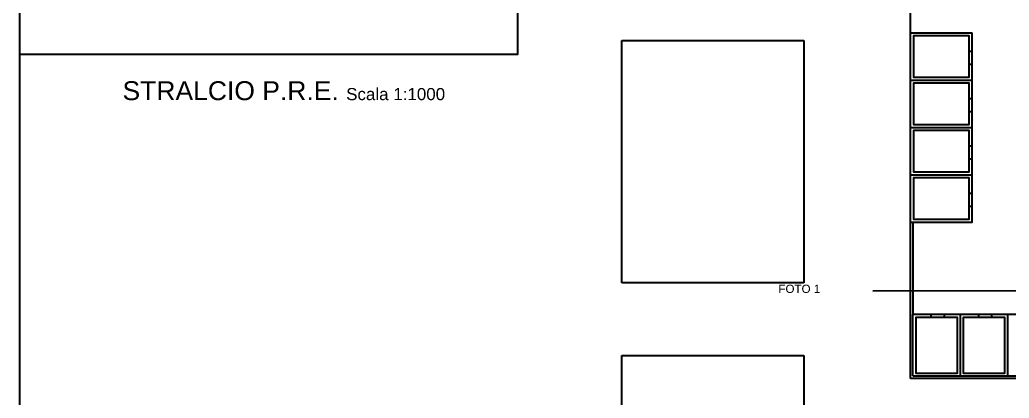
# Model space of a CAD drawing. Header units: millimetres. Extents: x 4085 to 4872, y 1447 to 1654.
# Drawn here: x 4385 to 4426.76, y 1609.32 to 1625.31 of the extents above; entities that cross this region are included whole.
import ezdxf

# ---------------------------------------------------------------- set-up
doc = ezdxf.new("R2010")
doc.units = ezdxf.units.MM
for name, color, linetype in [('01', 4, 'Continuous'), ('02', 3, 'Continuous'), ('04', 1, 'Continuous'), ('scritte', 6, 'Continuous')]:
    doc.layers.add(name, color=color, linetype=linetype)
doc.styles.get("Standard").update_dxf_attribs({"font": 'arial.ttf'})
picture_1 = doc.add_image_def('image1.jpg', size_in_pixel=(4032, 3024))
picture_2 = doc.add_image_def('image10.jpg', size_in_pixel=(4032, 3024))

msp = doc.modelspace()

# ---------------------------------------------------------------- linework, layer by layer
at = {"color": 5}
msp.add_line((4438.6952, 1613.8744), (4420.9964, 1613.8357), dxfattribs=at)
at = {"layer": '01'}
for p, q in [((4425.0702, 1623.4275), (4425.0702, 1623.9775)), ((4425.1952, 1623.4275), (4425.1952, 1623.9775)), ((4425.0702, 1621.4275), (4425.0702, 1621.9775)), ((4425.1952, 1621.4275), (4425.1952, 1621.9775)), ((4425.0702, 1619.4275), (4425.0702, 1619.9775)), ((4425.1952, 1619.4275), (4425.1952, 1619.9775)), ((4425.0702, 1617.4275), (4425.0702, 1617.9775)), ((4425.1952, 1617.4275), (4425.1952, 1617.9775)), ((4424.0202, 1612.8578), (4423.4702, 1612.8578)), ((4424.0202, 1612.7328), (4423.4702, 1612.7328)), ((4426.0202, 1612.8578), (4425.4702, 1612.8578)), ((4426.0202, 1612.7328), (4425.4702, 1612.7328))]:
    msp.add_line(p, q, dxfattribs=at)
at = {"layer": '02'}
for p, q in [((4422.6952, 1616.7525), (4422.6952, 1612.8578)), ((4438.7952, 1610.1578), (4422.5952, 1610.1578))]:
    msp.add_line(p, q, dxfattribs=at)
at = {"layer": '04'}
for p, q in [((4422.5952, 1610.1578), (4422.5952, 1649.6934)), ((4422.5952, 1624.7525), (4425.1952, 1624.7525)), ((4425.1952, 1623.9775), (4425.1952, 1624.7525)), ((4425.0702, 1623.9775), (4425.1952, 1623.9775)), ((4425.0702, 1623.4275), (4425.1952, 1623.4275)), ((4425.1952, 1621.9775), (4425.1952, 1622.7525)), ((4425.0702, 1621.9775), (4425.1952, 1621.9775)), ((4425.0702, 1621.4275), (4425.1952, 1621.4275)), ((4425.1952, 1619.9775), (4425.1952, 1620.7525)), ((4425.0702, 1619.9775), (4425.1952, 1619.9775)), ((4425.0702, 1619.4275), (4425.1952, 1619.4275)), ((4425.1952, 1617.9775), (4425.1952, 1618.7525)), ((4425.0702, 1617.9775), (4425.1952, 1617.9775)), ((4425.0702, 1617.4275), (4425.1952, 1617.4275)), ((4423.4702, 1612.8578), (4422.6952, 1612.8578)), ((4422.6952, 1610.2578), (4422.6952, 1612.8578)), ((4423.4702, 1612.7328), (4423.4702, 1612.8578)), ((4424.0202, 1612.7328), (4424.0202, 1612.8578)), ((4425.4702, 1612.8578), (4424.6952, 1612.8578)), ((4425.4702, 1612.7328), (4425.4702, 1612.8578)), ((4426.0202, 1612.7328), (4426.0202, 1612.8578)), ((4427.4702, 1612.8578), (4426.6952, 1612.8578)), ((4422.6952, 1610.2578), (4424.6952, 1610.2578)), ((4424.6952, 1610.2578), (4426.6952, 1610.2578)), ((4426.6952, 1610.2578), (4428.6952, 1610.2578))]:
    msp.add_line(p, q, dxfattribs=at)
for points in [[(4384.9993, 1653.5375), (4503.8993, 1653.5375), (4503.8993, 1569.4375), (4384.9993, 1569.4375)], [(4384.9993, 1653.5375), (4405.9993, 1653.5375), (4405.9993, 1623.8375), (4384.9993, 1623.8375)]]:
    msp.add_lwpolyline(points, close=True, dxfattribs=at)
for points in [[(4425.0702, 1623.9775), (4425.0702, 1624.6275), (4422.7202, 1624.6275), (4422.7202, 1622.8775), (4425.0702, 1622.8775), (4425.0702, 1623.4275)], [(4422.5952, 1622.7525), (4425.1952, 1622.7525), (4425.1952, 1623.4275)], [(4425.0702, 1621.9775), (4425.0702, 1622.6275), (4422.7202, 1622.6275), (4422.7202, 1620.8775), (4425.0702, 1620.8775), (4425.0702, 1621.4275)], [(4422.5952, 1620.7525), (4425.1952, 1620.7525), (4425.1952, 1621.4275)], [(4425.0702, 1619.9775), (4425.0702, 1620.6275), (4422.7202, 1620.6275), (4422.7202, 1618.8775), (4425.0702, 1618.8775), (4425.0702, 1619.4275)], [(4422.5952, 1618.7525), (4425.1952, 1618.7525), (4425.1952, 1619.4275)], [(4425.0702, 1617.9775), (4425.0702, 1618.6275), (4422.7202, 1618.6275), (4422.7202, 1616.8775), (4425.0702, 1616.8775), (4425.0702, 1617.4275)], [(4422.5952, 1616.7525), (4425.1952, 1616.7525), (4425.1952, 1617.4275)], [(4423.4702, 1612.7328), (4422.8202, 1612.7328), (4422.8202, 1610.3828), (4424.5702, 1610.3828), (4424.5702, 1612.7328), (4424.0202, 1612.7328)], [(4424.6952, 1610.2578), (4424.6952, 1612.8578), (4424.0202, 1612.8578)], [(4425.4702, 1612.7328), (4424.8202, 1612.7328), (4424.8202, 1610.3828), (4426.5702, 1610.3828), (4426.5702, 1612.7328), (4426.0202, 1612.7328)], [(4426.6952, 1610.2578), (4426.6952, 1612.8578), (4426.0202, 1612.8578)]]:
    msp.add_lwpolyline(points, dxfattribs=at)

# ---------------------------------------------------------------- texts
at = {"layer": 'scritte'}
msp.add_text('FOTO 1', height=0.35, dxfattribs=at).set_placement((4417.0167, 1613.7658))
at = {"layer": 'scritte', "insert": (4389.3348, 1622.713), "char_height": 0.8, "attachment_point": 1}
msp.add_mtext_dynamic_manual_height_columns('STRALCIO P.R.E. {\\H0.64034x;Scala 1:1000}', width=66.145037, gutter_width=12.5, heights=[0], dxfattribs=at)

# ---------------------------------------------------------------- pictures from other files: only their frames are drawn
image = msp.add_image(picture_1, insert=(4410.4129, 1624.4315), size_in_units=(10.2413, 7.681), rotation=-90)
image.dxf.flags = 7
image = msp.add_image(picture_2, insert=(4410.4129, 1611.1206), size_in_units=(10.2413, 7.681), rotation=-90)
image.dxf.flags = 7

doc.saveas('drawing.dxf')
